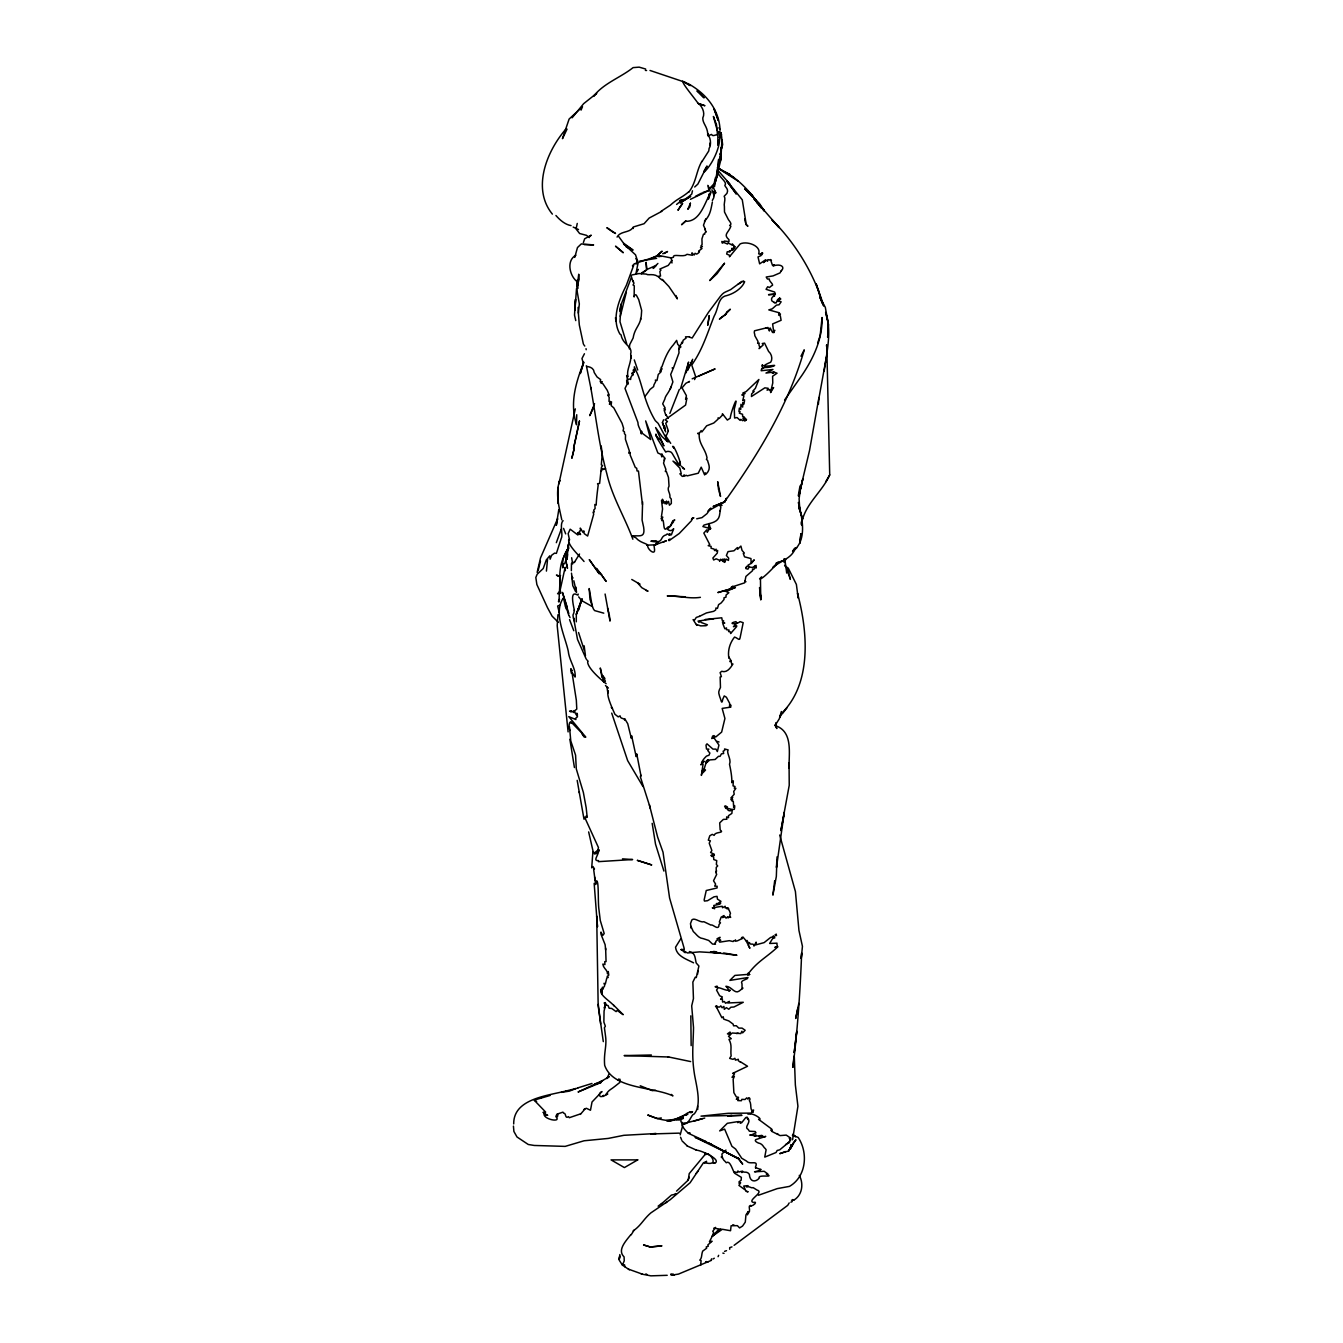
<?xml version="1.0" encoding="UTF-8"?>
<svg xmlns="http://www.w3.org/2000/svg" width="1343" height="1343" viewBox="0 0 1343 1343"><rect width="100%" height="100%" fill="white"/><g stroke="black" fill="none" stroke-linecap="round" stroke-linejoin="round"><path stroke-width="1.5" d="M606.969 687.196L607.875 692.971L608.161 690.738M576.298 621.809L576.315 614.389L581.569 599.364L578.867 609.739M671.987 262.993L671.231 257.94L661.344 255.993L659.111 256.631M708.5 188.692L708.5 186.375M760.457 579.404L760.776 599.683L759.517 587.546M571.48 573.159L572.252 578.984L572.957 577.708M731.213 587.227L744.643 582.828L745.919 576.432L752.533 570.691L752.617 569.13L753.927 569.415L755.102 565.991L755.975 568.173L756.109 565.386L752.332 567.535L749.226 566.947L748.051 565.118L751.19 563.389L750.938 558.537L744.542 556.858L743.3 553.467L744.358 553.115L742.041 550.378L740.9 546.047L737.609 549.253L737.425 547.575L733.949 550.781L728.007 551.62L726.395 555.515L728.678 558.151L728.443 560.434L726.261 559.124L724.599 562.398L724.733 558.957L723.608 561.81L723.592 559.309L722.601 561.408L722.702 559.158L721.644 560.4L720.738 559.208L719.932 560.484L716.188 558.822L713.653 559.981L712.881 558.033L717.263 553.148L717.666 550.429L716.272 551.05L716.104 549.186L714.56 550.563L714.123 549.102L711.051 548.229L711.119 546.383L708.214 545.678L709.792 544.603L703.833 533.087L706.72 529.881L707.224 532.365L710.128 527.715L709.054 523.552L708.382 528.084L702.893 526.557L703.967 525.096C710.145 523.048 717.75 522.796 719.412 515.863L720.838 507.05L719.932 505.589L722.03 505.354L720.268 504.179L721.426 502.87M793.965 1056.236L792.89 1067.366C797.641 1029.376 800.193 991.151 801.67 952.926L801.217 958.533L802.442 946.345L798.951 930.464L795.425 891.584L779.695 835.044M576.735 414.718L576.533 424.774C569.499 402.699 575.929 382.436 583.802 362.157L580.243 373.606L583.248 363.852M688.741 192.234L690.722 189.397C696.413 180.18 696.748 169.923 701.919 161.278M728.863 658.154C727.52 650.18 730.055 642.676 734.554 637.069C737.592 637.807 739.557 641.417 740.077 637.875L743.183 622.699L740.043 621.624L738.902 622.464C734.739 624.814 727.553 623.572 735.914 621.641L736.938 622.9L733.429 626.694L736.736 625.771L736.635 626.61L730.626 633.51L730.441 631.949L728.577 631.546L729.115 630.102L726.412 629.682L726.513 627.92L724.817 628.742L722.769 623.555L724.767 623.068L722.349 622.061L723.726 620.953L722.165 620.248L721.779 617.797L705.293 619.459M718.136 170.611L720.822 159.968L721.98 139.403L722.652 144.759L720.687 150.147M720.587 157.332L721.409 147.965M631.344 358.228L630.656 353.964C633.023 346.494 622.682 344.597 621.07 334.894L619.862 333.987C610.947 318.241 619.61 298.633 626.358 285.304L633.661 265.36L632.435 265.864L634.467 263.648L636.565 263.883L637.489 260.643L635.508 254.801L623.555 243.788L624.965 245.148L618.787 236.637M717.951 133.41C717.33 130.053 717.615 135.693 716.356 135.005C715.886 134.434 712.629 136.969 711.538 134.434L707.879 135.811L708.03 133.561M729.4 250.721L729.853 251.997L727.268 251.695L726.664 254.028L729.669 255.371L729.467 256.798L740.178 243.906C747.296 240.615 761.666 246.122 758.644 253.861L762.27 254.582C760.86 251.158 764.402 254.096 761.867 253.139L760.574 254.18L761.011 255.59L758.006 256.949L759.651 263.866L765.628 259.753L767.524 261.264L767.86 259.652L771.453 260.307M718.085 132.386L718.22 133.78L713.402 116.472L716.407 124.311L717.531 132.705M774.693 880.655L772.896 895.126L776.338 876.459L777.043 856.851M583.382 344.043L579.32 324.989L578.363 313.07L579.337 303.921L576.869 289.668L577.456 279.999L577.608 285.723L577.456 279.999L577.624 281.912M715.466 177.612L713.804 184.713M701.902 161.714L708.768 150.936L709.121 148.318C711.018 145.984 711.37 137.96 707.526 134.569M690.05 1132.972L688.976 1132.753C690.755 1136.312 679.424 1125.3 683.285 1124.242C690.017 1124.024 691.024 1114.304 694.096 1114.052C701.852 1105.692 696.715 1086.923 694.566 1074.904C691.527 1056.102 693.156 1046.113 693.525 1027.714L691.695 1005.89L693.441 998.588L692.87 982.052L695.238 977.268L696.278 977.553L698.914 966.003L696.178 962.981C694.835 957.139 695.456 953.144 689.345 951.515M790.456 1147.325L788.576 1150.968L779.746 1153.654L785.487 1151.539M558.923 602.084L560.132 578.38L559.981 587.714C559.41 575.022 559.141 561.021 567.753 550.647M557.546 593.757L560.367 590.819L560.753 593.371M704.454 221.175C710.044 215.518 710.699 210.633 712.378 202.038M633.023 281.795L631.193 275.986M575.509 299.338L574.905 310.334L576.533 288.51M605.76 1004.144L604.132 1003.036L605.29 1002.6L605.76 1004.144L604.065 1011.078L603.863 1022.073L605.357 1026.27L604.417 1027.697L605.542 1036.175C606.986 1046.315 603.561 1052.878 604.669 1065.352C613.147 1089.442 651.909 1086.319 672.944 1095.871L671.198 1094.394M776.741 862.172L776.455 867.494L784.295 812.23L780.887 830.629L789.231 785.319L789.063 763.277M575.492 299.455L574.519 315.101L575.761 320.591M633.241 228.511L633.258 227.017L644.086 223.71L649.173 218.053L661.881 211.304M630.975 355.845C630.925 364.188 626.14 370.383 628.037 376.745L626.661 375.536L628.272 383.98C624.831 381.093 628.474 377.584 630.639 379.481C630.32 375.872 633.611 375.637 631.982 373.119L633.292 374.949L632.587 372.464L633.846 372.212L633.275 369.913L634.45 371.927L634.366 366.79L636.196 371.172C642.038 382.386 643.851 401.91 655.3 420.661L658.171 423.398L668.159 441.981L665.708 438.087L667.286 441.394L662.082 436.66L655.619 427.561L663.895 445.91L660.84 440.353L655.854 435.887L655.904 434.142L657.516 438.943L665.742 452.121C666.716 450.778 671.315 451.181 672.222 453.464L676.066 460.045C686.894 477.118 674.052 443.324 672.591 446.581M647.376 545.09C646.856 543.311 640.191 542.992 635.692 537.653L631.714 535.991C639.537 535.135 645.362 538.493 643.633 527.161L642.088 520.043L642.609 501.896M717.917 133.276L717.985 132.118L718.102 133.326M721.057 132.94L721.493 139.118M557.949 614.708L557.194 625.687L568.106 731.901M818.374 404.361L818.945 397.528L809.51 450.627L798.884 495.298L802.845 478.897L798.9 496.339L800.378 488.499L799.102 498.958L799.79 509.652L798.447 502.433C802.073 517.995 807.731 540.322 792.588 551.486L795.375 547.826C792.32 558.537 780.216 560.786 772.98 567.418C789.348 550.009 762.136 581.469 759.601 578.783L761.632 576.835M680.179 1134.885L682.395 1126.743L681.724 1122.782C678.467 1119.861 685.316 1113.431 681.405 1119.424M697.605 974.246L697.89 970.754M563.221 563.724L562.851 567.871C561.777 560.736 564.194 553.601 568.492 547.91L565.722 553.115L568.358 548.129M578.128 594.026L578.01 595.117L575.106 593.975C570.506 593.237 573.31 605.34 574.401 610.394M637.975 263.429L635.961 273.636L638.345 269.406M558.319 622.296L552.074 616.135L547.457 607.607L536.864 584.524L535.823 577.507L537.166 574.267L543.21 568.542L546.299 559.93L549.757 555.851L550.143 559.192L551.62 555.297L554.558 553.131L556.388 553.383L561.256 538.392C563.321 535.387 559.326 523.988 563.086 520.681M546.416 571.094L547.541 559.376M571.463 563.691L571.363 570.691M717.682 168.882L718.656 159.364L717.917 173.616L715.131 182.195L717.531 175.043M675.814 1193.608L675.244 1193.675M586.018 348.676L586.186 349.717M790.842 1144.572L790.372 1149.104L793.36 1143.296L788.576 1150.968L795.946 1139.771L793.327 1142.725M775.364 294.117L768.599 294.671L775.364 294.117L774.642 292.035L766.064 289.316L767.676 286.747L769.455 287.52L771.47 285.874C775.23 285.085 768.397 281.157 769.338 279.008L767.407 279.042L766.198 277.027L773.048 275.903L780.031 272.898L781.425 270.447M607.875 692.971C607.17 697.504 612.895 709.591 614.876 714.207L618.216 716.877L620.063 715.853C620.399 719.495 623.857 717.481 624.797 720.15L624.747 718.74L627.735 723.743L631.328 738.314L631.613 735.729L636.162 756.596L636.75 753.876L641.031 776.12M731.985 1246.892L729.685 1247.647L729.719 1249.259M646.705 545.174L655.132 544.838L658.423 543.126L656.039 543.361L658.07 542.152L655.988 540.725L650.868 541.195C664.903 543.949 658.842 536.814 666.145 534.867C667.857 532.751 667.387 535.269 670.207 533.91L668.915 535.169L671.349 534.85L673.699 528.739C671.299 531.341 669.569 530.972 667.538 529.26L673.498 521.856L672.977 520.715L674.807 519.976L672.171 521.94L670.409 526.422L667.689 527.211C663.324 533.07 664.231 524.576 663.106 520.429L661.78 520.648L662.535 518.952L661.025 518.7L662.854 517.206L661.377 516.971L662.552 508.997L661.511 500.435L663.006 503.289L662.435 499.21C662.871 502.987 665.591 500.553 665.121 503.826L666.564 501.073L666.581 504.078L668.495 501.392L669.418 505.22L671.349 503.474L671.265 499.042L669.939 497.397C670.543 492.696 666.548 490.413 669.032 486.048L668.461 477.436L666.329 471.511L665.339 471.527L665.91 469.429L663.543 463.1L664.97 458.081M708.97 194.08L708.382 199.167L711.085 192.032M715.903 177.377L715.248 182.581L712.327 188.188M775.868 726.479L776.842 728.561L775.482 725.405L776.271 722.635L774.978 725.673L779.293 718.807L781.357 711.521M619.828 1254.547L619.224 1260.187L622.43 1265.14L629.38 1269.79M718.69 139.907L717.917 145.279L717.817 135.542M747.749 1119.525L747.061 1117.208M717.078 172.811L717.75 167.791L714.526 186.61M792.571 1139.771L797.927 1106.212L795.358 1084.959L794.301 1056.706M558.789 509.601L556.304 525.298L557.63 518.7L540.541 557.832L537.15 572.37M567.451 556.321L567.031 559.36L568.307 544.452M721.627 138.279L721.443 134.535L719.311 131.329M714.291 1258.223L713.032 1259.012M720.671 153.371L721.409 148.066M718.203 133.343L718.421 132.218C723.155 140.998 713.788 163.057 704.252 172.038M574.754 257.386L577.473 247.565L581.301 243.906L593.606 244.913L584.339 244.644M721.846 145.245L720.419 154.495L721.56 147.092M640.762 775.012L640.376 776.842L649.777 806.354L657.65 837.125L663.022 852.217L669.586 898.014L684.141 948.276M619.744 1255.839L619.207 1259.365L619.727 1256.511M702.775 769.74L701.348 775.398L703.094 764.049L700.693 764.738L704.269 761.296L701.55 762.723C703.094 759.416 704.622 758.006 706.485 756.109L708.986 755.236L709.876 753.07L707.761 750.552L708.819 749.125L706.485 749.058L706.015 745.08L707.022 743.837L712.932 749.109L715.987 749.109L717.33 751.56L718.941 745.08L712.713 735.964L711.74 738.532L713.788 737.827L713.972 735.595L715.685 737.038L721.644 732.086L724.918 718.488L722.165 708.399L730.81 707.123L730.743 704.991L729.551 707.308L729.685 703.379L726.395 697.252L724.246 695.926L722.803 699.149C721.644 705.612 721.292 700.173 719.73 696.748C718.74 692.736 717.85 692.652 720.469 687.465L720.15 676.99L721.409 676.671L720.117 672.642L721.695 671.299C727.302 673.246 730.945 667.135 732.925 663.996L731.767 664.416L730.928 660.42L730.038 661.696C731.18 658.641 729.904 659.933 728.98 657.012M720.033 136.382L719.344 137.49M824.182 371.172C826.734 351.816 832.123 331.52 825.609 312.399L828.396 324.284L827.657 337.227L828.396 324.284L825.307 307.346L819.666 296.904L823.712 306.019C814.026 273.703 795.727 243.486 771.889 219.664L779.108 227.605L755.404 200.376L760.205 205.697M826.465 356.701L818.861 398.602M798.279 495.819L799.992 485.948M629.33 348.844L629.699 344.647L633.124 338.016C634.702 327.91 640.225 325.61 641.266 316.041L641.669 310.434L638.714 299.623L636.263 295.04L634.752 294.688L634.131 296.954L634.282 285.757L633.057 285.035L633.963 283.222L633.073 280.805M694.583 379.599L695.59 376.46L691.763 365.078L694.516 360.797C703.514 346.796 708.533 330.025 714.157 316.159C718.841 307.9 717.766 297.072 726.848 295.561C735.074 293.261 742.444 287.52 744.66 281.694M567.82 612.458C565.05 601.681 569.096 611.653 565.42 606.767L563.472 597.836C552.88 612.425 565.118 636.229 568.29 651.321C569.231 660.79 576.097 668.747 575.089 677.057L570.842 670.694L571.765 670.409L571.161 672.893L572.219 673.783L576.332 700.207L576.785 709.138L575.022 710.447C574.77 713.888 571.211 712.21 573.73 710.732L577.507 716.709L575.492 718.438L575.912 719.563L568.777 716.625L585.783 737.122L583.399 735.595C586.824 740.211 579.823 731.633 582.358 733.58L571.044 721.98L571.463 723.373C569.13 718.589 568.207 728.745 570.053 730.491M717.867 168.748L719.68 158.558M720.419 154.495L721.04 151.054L717.951 168.865M789.18 1202.942L787.72 1205.359L734.101 1245.314M684.359 949.417L681.489 949.518L687.431 952.959L699.619 951.868L720.318 953.127L710.43 952.069L736.921 955.259L723.726 952.993M676.553 1191.123L688.254 1180.061L689.228 1173.614L705.125 1154.476L704.907 1153.1M569.449 539.164C565.588 543.462 579.84 556.136 584.037 561.492M711.471 1260.338L678.416 1274.121L671.92 1275.078L670.963 1273.919M797.943 1007.552L795.694 1018.498L798.816 1003.422M626.358 292.153L620.298 316.327M567.25 552.292L565.655 559.813L568.844 542.824M712.344 200.46L713.821 197.622L713.888 191.344M575.308 408.876L558.856 483.916L559.779 480.358C555.062 493.317 559.091 506.983 561.794 519.859M692.468 190.807L691.746 194.047L689.547 196.028L685.618 198.865L679.541 200.745L682.345 199.788L676.587 204.438M686.189 372.766L688.606 362.056L680.498 388.798M605.139 1004.749L604.384 1008.039L605.139 1004.749L608.094 1005.571L609.151 1008.224L611.669 1008.442L616.118 1011.615L617.142 1010.389L623.169 1014.687L613.667 1005.185M559.561 592.733L565.151 567.317L565.353 570.708M644.841 396.454C646.688 394.372 648.669 391.518 650.029 389.436L653.621 386.616C653.722 383.259 656.761 381.983 655.35 380.052L657.012 380.472L658.255 374.479L660.991 371.843L659.715 371.104L661.377 370.651L660.454 369.107L662.116 369.056L661.109 367.445L662.015 366.538C664.634 358.934 667.723 350.976 673.38 344.815L676.637 340.383L677.728 344.362C680.448 345.722 678.97 352.135 679.39 347.535L680.867 347.014L680.213 345.688C680.414 343.086 683.486 344.026 681.522 342.28L682.664 342.7L683.1 340.299L686.088 338.117L685.484 336.858L689.479 336.707M538.123 570.725L540.457 561.223M626.627 380.539L627.063 384.216L624.999 388.429L637.908 422.407C637.757 426.587 640.779 429.189 641.35 433.94L641.518 431.12L642.189 433.201L650.683 439.547L645.664 420.913L657.869 452.977L660.991 454.387L661.847 456.939L661.881 453.9C662.636 457.056 665.188 456.032 664.265 460.397M688.791 382.167L689.479 381.395L685.853 383.326L682.059 387.842L685.702 394.439C687.247 396.487 685.82 396 685.585 399.358L686.894 398.183L685.585 405.066L665.154 419.805L667.437 421.484L665.742 423.263L668.31 430.734C668.864 428.921 666.346 437.247 665.591 435.77M579.269 531.996L580.646 529.914L580.243 528.068L583.013 532.416L583.802 530.838L584.205 533.607L587.63 536.042L593.724 514.1L593.052 512.187L594.311 511.918L593.673 510.172L595.117 508.561L594.831 504.464L596.191 505.119C596.342 499.898 597.333 491.807 598.189 485.092L597.551 483.715L599.616 483.43L601.412 467.196L602.621 465.585L601.311 464.829L602.268 453.682L601.16 445.876M564.614 563.875L567.317 555.834M722.467 1157.582C723.927 1161.158 723.995 1159.865 726.278 1162.753C730.072 1159.664 732.573 1170.425 734.621 1173.245L741.353 1177.358L741.151 1180.212L739.019 1181.773L740.648 1182.847L738.969 1183.049L739.792 1184.173L738.902 1185.382L745.483 1190.167L743.737 1186.037L748.068 1185.651L746.439 1186.843C750.166 1186.07 750.989 1188.538 753.121 1187.615L757.099 1190.099C764.906 1192.131 746.087 1200.911 753.658 1202.489C756.697 1201.095 756.075 1204.654 750.435 1206.299M700.593 1265.391L701.096 1260.657L699.804 1260.154C702.171 1257.988 701.298 1254.631 702.658 1251.139L706.636 1248.235L706.217 1246.942L708.315 1246.186L707.828 1244.927L712.109 1241.234L709.44 1241.738L712.226 1236.299L722.333 1229.281L730.542 1230.725L731.112 1225.739L737.391 1225.655L739.59 1227.922L742.561 1226.058L745.281 1222.147L745.936 1214.979L747.228 1212.914L747.48 1214.827L747.933 1211.604L748.236 1213.384C751.476 1210.547 747.396 1206.031 750.435 1205.393L751.224 1205.712M584.776 346.058L583.886 344.798M710.413 193.039C704.471 203.246 700.072 221.998 685.434 221.31L681.572 224.751L685.853 220.84M817.652 343.036L820.12 335.7L822.084 317.519C822.638 338.738 813.472 358.279 801.838 375.452L784.581 400.08M633.174 1230.876C640.913 1225.706 643.448 1219.243 650.835 1212.914L670.107 1199.786L690.117 1182.73L703.43 1162.803L705.058 1162.115L704.588 1163.34L706.502 1161.242L706.452 1163.105C719.059 1165.439 710.313 1154.476 708.584 1154.426M583.366 242.563L584.675 238.785L591.189 235.159L589.493 236.788M670.241 389.151L672.893 381.916L670.677 374.479L672.91 369.207L672.205 367.864L673.33 368.267L679.004 352.856L678.786 349.046M663.509 280.62C660.403 279.764 656.341 275.197 660.555 276.087L659.849 271.605L660.924 270.111L659.849 269.07L668.243 265.41L671.987 260.357M679.306 389.453L669.888 413.375M560.837 530.367L561.29 529.142L556.321 542.673M674.505 1274.91L673.095 1275.044L673.078 1273.919L670.778 1274.843M720.822 1228.66L712.226 1236.299L713.653 1232.454L712.764 1231.279L715.584 1227.368M711.068 1260.288L711.605 1258.827M620.03 1079.235L619.744 1082.508L615.027 1086.252C610.175 1090.18 609.353 1089.307 605.827 1094.612L607.775 1094.041L602.973 1096.509L603.729 1095.317C599.649 1099.38 597.299 1093.219 602 1091.54L592.028 1101.999L590.484 1110.241L586.337 1108.277L583.97 1109.352M631.294 277.598L620.936 305.062L619.946 311.223L620.936 304.29L619.996 321.766L626.711 343.724M579.538 554.021L574.216 562.616M567.653 554.81L565.772 559.645L567.485 568.307L566.612 564.329M779.813 716.843L781.106 713.586M594.563 403.655L589.778 415.642L593.421 407.735M664.634 428.82L662.435 422.609L663.56 419.805M719.563 561.374L719.932 560.484M555.935 215.501C559.729 219.883 565 224.583 571.06 225.607M581.049 110.126L582.493 106.718L569.113 119.057L562.465 138.665L567.048 129.129M596.98 853.829L598.458 847.567L584.625 817.216L585.347 818.693L586.337 815.856L587.193 817.333L586.186 807.781L583.382 792.521L576.298 768.935L575.576 755.135L570.775 740.933L569.482 726.664M718.069 1256.679L718.656 1255.319M665.759 415.021L664.214 410.421L665.406 409.85L663.929 408.843L665.205 408.121L662.687 403.84L664.802 399.156C665.339 395.413 668.445 393.633 670.996 387.036M691.141 928.231L690.487 923.648L691.863 919.921C694.449 917.068 700.24 923.01 703.933 921.734L710.9 925.075C712.529 923.665 718.958 931.589 719.059 924.504L720.486 922.826L719.344 921.986L721.157 917.135L724.078 915.573L722.601 917.571L725.153 916.833L726.043 918.142L727.94 916.648L728.074 917.94L730.055 916.631C732.053 919.015 728.376 915.808 730.474 913.374L729.316 910.554C727.822 909.396 730.239 908.372 726.916 908.808L728.04 907.717L725.186 907.935L725.203 906.24L722.5 907.767L722.232 906.256L712.31 907.834L714.61 908.741L713.737 905.467L719.966 904.192L716.339 903.638L720.788 903.067L719.193 902.546L720.99 901.354L717.481 899.155L717.044 896.352L714.006 896.822L707.56 900.7L704.471 901.069L704.135 899.944L706.25 890.51L717.061 887.958L717.145 886.195L714.694 886.128L715.618 884.097L713.519 880.773L716.709 874.327L715.785 872.547L716.625 870.852M571.547 563.321L574.636 561.962M826.768 345.336L829.722 474.885C821.966 492.512 804.054 504.615 801.452 524.643L801.737 522.326L801.972 525.449L801.2 521.991M692.669 359.286L687.566 370.248L692.132 361.25M608.95 1074.148L606.902 1078.547L608.732 1077.036M687.817 1180.43L689.328 1177.257M705.83 218.842L703.463 225.255L705.411 229.552M714.594 1163.273C722.937 1159.781 698.629 1149.255 696.228 1150.28M679.759 465.433L672.961 461.085L679.843 468.086L681.254 473.592L679.877 473.81C681.287 474.834 682.58 478.595 684.158 474.834C684.376 478.377 685.383 473.743 687.23 475.875L698.259 473.223L701.214 467.179L704.655 474.935L705.209 472.837L706.133 474.045C711.706 468.489 708.265 464.09 707.543 460.33L706.435 459.474L707.039 457.879C705.26 448.31 698.293 443.727 699.233 433.42L697.638 433.47L699.233 433.42L701.214 430.583L701.835 432.01L706.636 425.815L713.771 423.011L718.119 419.1L718.102 417.807L719.26 418.412L722.249 415.256L722.433 413.745L727.352 420.074L730.239 418.16C730.743 411.948 739.741 389.151 734.268 409.078L734.604 418.009L737.072 417.539L740.161 420.409L740.748 419.369L742.662 420.695L744.945 417.841L742.931 418.395L744.123 416.834L742.612 416.397L742.545 414.299L739.305 413.157L740.144 411.68L738.935 411.512L739.372 408.087L740.715 409.497L740.967 404.31L742.645 407.08L742.847 402.631L743.686 404.394L744.391 401.725L744.559 399.811L742.696 400.617L743.938 395.816L741.806 394.943L745.096 393.533L742.813 393.063L746.12 391.585L758.896 379.481L755.354 388.362L752.802 391.132L754.162 391.451L751.66 393.868L751.459 396.521L764.839 387.842L768.213 388.295L767.071 390.175L769.27 389.487L770.328 391.098L771.083 390.108L772.779 382.923L772.594 376.241L777.043 373.22L774.844 372.397L772.292 373.32L774.122 371.944L765.98 373.069L772.93 369.493L761.162 370.735C761.951 366.186 763.344 368.167 770.294 367.092C786.326 362.106 750.989 370.584 770.681 362.207C772.712 359.387 771.956 354.149 768.582 351.396L764.57 343.137L762.253 343.523L763.227 344.916L759.097 348.643C761.078 346.259 758.023 346.528 759.181 343.069L757.637 343.355L758.006 341.424L754.85 335.733C754.716 332.745 753.826 333.4 754.548 330.798L768.028 327.474M800.965 356.197L804.256 349.851C788.358 405.586 757.939 454.824 724.414 501.98L713.099 506.529L724.918 501.745L726.278 498.438L724.918 501.745L707.862 511.028M719.73 511.23L720.201 510.323M558.772 593.724L560.367 590.819M779.947 717.061L781.508 714.241M825.609 481.952L829.722 474.885M780.971 713.972C812.095 684.04 807.865 632.1 797.541 593.421L798.178 598.055L796.382 584.44L788.291 568.173L784.597 565.638M702.423 771.033L704.32 769.035L705.495 770.059L702.926 772.762L705.948 763.26L709.792 759.92L715.148 759.483L718.455 756.327L720.083 756.344L721.443 753.826L723.676 753.524L723.138 751.241L724.683 750.418L724.548 748.941L728.158 749.931C725.975 752.567 731.717 759.366 729.518 764.285C730.978 771.184 732.002 777.093 731.834 782.667L733.312 780.871L733.06 785.907L735.007 786.478L734.285 788.223L735.88 788.324L733.698 791.463L734.218 794.233L730.945 797.943L732.741 797.423L730.844 799.673L732.791 799.908L732.036 801.083L733.328 801.553L733.53 805.414L734.638 805.599L733.547 806.236L734.655 806.438L733.547 807.21L734.688 807.177L734.319 809.309L732.254 809.544C729.501 812.716 726.714 809.795 725.841 805.834L724.599 806.22L725.841 808.436L727.436 806.774M704.068 171.014L707.039 166.028L697.84 184.142L694.7 186.996M601.144 471.393L602.889 468.489L603.662 469.462L605.542 468.539M580.31 1114.421L584.809 1109.234M755.555 1168.041L755.471 1167.084C758.913 1159.261 749.78 1165.371 746.557 1161.091L741.739 1158.254L735.611 1149.054L731.918 1146.284L724.632 1129.11L719.663 1130.907L727.335 1123.302L737.525 1121.674L737.844 1122.698L738.65 1121.539L740.983 1122.076L740.144 1123.067L741.655 1122.748L745.852 1117.46L747.598 1117.577M717.481 172.525C722.014 179.945 727.251 182.027 724.834 185.502C725.606 187.483 728.964 189.212 726.949 193.358L724.179 196.246C726.043 198.798 723.524 203.901 724.397 206.57L724.498 212.009L728.41 219.631C729.988 221.847 732.455 224.432 729.635 225.389L730.861 226.312C728.259 233.229 722.97 234.337 728.93 239.642L728.98 241.572L724.28 241.052L723.978 242.546L727.52 244.04L728.074 242.865L732.237 245.165L732.304 243.889L735.242 247.078L733.899 246.642L734.554 248.64L733.211 248.354L732.909 250.05L732.019 248.22L731.885 250.167L729.887 250.94M705.562 1152.882L704.924 1153.402M680.834 938.69L675.546 947.184C676.436 956.216 686.777 959.221 693.559 962.83M786.981 707.761L782.331 713.788M641.484 273.771L647.544 269.204L656.324 265.343L653.118 268.432L657.902 263.446M566.209 128.743C546.87 150.701 531.475 188.54 552.376 214.125M691.729 520.429L679.256 533.49L668.982 540.692M661.344 1203.966L671.433 1195.085L674.706 1194.38M578.262 1087.679L577.188 1088.082L591.978 1083.465M656.19 1133.526L623.891 1135.305L608.211 1138.428L584.087 1140.778L565.168 1146.385L534.212 1145.461L528.269 1144.488L516.988 1136.967L513.899 1131.477L513.429 1126.089M696.161 1173.429L697.873 1171.365M708.03 190.824L713.318 184.461M577.255 223.442L576.063 228.982L579.622 233.514L586.522 235.344L589.275 237.61M732.741 586.152L731.096 588.016L734.52 587.865L717.85 592.565L735.376 587.495L726.076 591.524L728.863 592.699L726.043 595.05L726.009 597.148L723.995 597.803L724.028 599.498L721.157 602.957L718.572 604.652L717.447 608.396L715.953 607.976L715.685 609.974L713.637 611.334L706.502 612.912L699.334 616.403M706.25 1261.513L705.579 1262.286L707.996 1262.017M690.42 199.335L707.946 190.874L711.824 186.492M572.101 117.815L583.634 103.68L596.728 93.255L593.421 96.394C603.695 83.165 620.332 77.743 633.09 67.62L639.167 67.15L645.647 69.03M617.075 237.073C619.996 231.298 628.709 232.658 632.049 228.612L633.292 227.79M712.226 1236.299L719.109 1228.979L713.754 1228.174M634.064 1230.205L631.227 1234.721M747.917 1118.551L748.655 1119.525C750.368 1123.168 743.787 1127.314 748.219 1129.48L749.377 1131.209L755.219 1131.545L755.975 1132.837L751.425 1134.936C745.902 1134.885 754.296 1135.809 756.109 1135.087L754.262 1136.279L761.985 1135.439L759.03 1136.917C762.22 1134.617 764.049 1137.823 765.762 1136.396L755.673 1139.636C753.759 1141.181 758.812 1143.464 759.953 1143.43C763.16 1144.723 763.445 1147.409 765.292 1148.584L766.114 1149.776L764.738 1157.112L776.053 1152.512L777.144 1150.464L779.695 1149.86L787.535 1143.363L790.742 1139.989L789.684 1140.073L790.691 1139.082L789.264 1138.31L790.792 1138.209L786.243 1135.104L780.132 1135.59L771.822 1131.41L770.882 1130L772.275 1130.605L771.654 1129.01L758.594 1119.357C763.63 1120.045 754.162 1113.548 750.536 1113.968M705.125 1154.476L708.483 1154.141M682.093 1122.412L682.865 1122.815M708.886 510.055L710.917 508.124L706.938 513.681L701.953 517.643L696.715 518.801M661.763 1203.446L658.12 1206.148M688.841 191.713C681.841 197.757 677.846 198.294 670.275 205.244L660.907 211.455M584.44 353.746L581.972 358.531L583.399 363.517M665.977 1202.757L666.917 1201.901M618.838 1078.933L618.032 1080.057M742.998 988.062L739.12 991.1C734.671 994.391 731.499 986.299 725.908 986.282C732.606 992.729 724.867 989.808 720.855 988.297L715.131 986.736L717.078 986.148L717.598 988.498L716.541 990.076L719.63 995.751L722.349 996.942L720.637 999.377L722.349 998.94L722.601 1002.063L724.448 1001.525L725.522 1003.238L729.467 1001.391L727.889 1002.986L743.283 1002.281L733.916 1006.998L730.844 1007.233L728.796 1009.248L726.362 1007.653L724.297 1009.348L723.894 1006.394L722.114 1007.77L720.838 1005.873C718.421 1009.281 717.28 1004.581 716.709 1007.586L721.896 1017.742L723.206 1016.718L723.709 1019.136L728.813 1020.932L733.16 1024.155L733.547 1025.8L736.333 1025.733L738.784 1028.1L742.058 1028.117L745.164 1030.266L742.629 1032.885L741.89 1031.239L740.782 1033.573L732.136 1033.002L728.51 1036.36L731.297 1038.693L728.98 1039.381C732.455 1045.626 730.206 1049.504 731.146 1055.951L729.652 1058.385L732.976 1059.325L734.89 1058.301L735.427 1060.131L738.314 1059.274L738.331 1060.701L740.681 1062.397M791.531 1200.206L793.696 1200.206C802.392 1195.186 803.836 1183.653 799.286 1175.343M726.513 1250.669L724.548 1251.357M560.333 578.447L559.225 575.996L556.438 575.039L557.949 576.13L560.535 575.559M559.242 600.707L558.403 601.395L559.561 599.297M689.379 337.143L692.165 338.016L708.466 312.315L720.469 296.215C724.062 291.784 724.817 292.539 730.71 289.568L741.873 281.392M725.942 1150.061L721.913 1154.04L722.366 1157.935L721.174 1156.995M631.798 274.979L639.016 273.552L646.235 274.09C648.266 275.802 653.151 273.015 658.305 276.708M683.335 1115.865L687.952 1112.692M699.535 616.319L696.262 617.444L694.7 619.895L693.089 619.643L696.816 625.385M630.908 1234.603C625.032 1241.839 617.276 1250.383 624.075 1256.88L624.243 1260.842L622.43 1265.14L624.545 1264.787L624.864 1266.802M686.172 1115.16L688.002 1113.985M737.928 284.397L743.518 280.905L744.156 282.03M641.45 273.049L645.916 270.296M785.554 1144.572L789.785 1141.986M664.231 253.508L667.538 251.527L662.72 253.743M699.115 375.906L715.097 368.905L692.165 378.81M666.43 540.759L655.166 544.771L656.005 544.704M793.461 549.791L796.668 547.944L793.646 549.589M761.8 368.805L764.436 367.31M663.14 542.253L666.178 540.675M575.895 255.237C565.907 260.559 569.684 276.49 577.557 281.98M695.573 196.296L701.6 193.107M790.876 1202.203L792.32 1201.498M513.697 1123.94C513.429 1099.044 545.997 1095.972 566.595 1090.852M651.338 258.343L657.281 255.556L662.099 251.191L656.24 256.496L635.592 263.329M683.369 1117.93L681.975 1118.568L683.134 1118.601M609.302 1076.582L597.115 1083.835L602.671 1080.578L578.061 1091.993L601.311 1082.408M781.206 270.933C785.521 266.938 780.803 263.362 773.081 265.931L774.391 264.873L772.426 265.192L770.529 259.518M758.426 1195.27L777.244 1188.622L789.466 1186.389C806.471 1176.586 808.318 1152.495 798.162 1137.437L793.377 1135.624M680.616 1116.738L686.256 1114.572M690.873 926.217L693.29 931.522C696.614 934.292 698.293 938.22 703.363 938.673L708.684 940.436L712.512 944.062L715.483 944.213C713.922 941.661 716.423 943.424 715.853 941.242L717.515 940.05L717.044 938.757L720.049 937.28L718.891 939.412L720.755 940.268L718.858 940.889L719.764 942.148L729.35 940.671L733.11 941.544C734.017 939.412 734.671 942.249 735.41 939.882L735.863 941.174L737.609 940.755L741.151 939.009L741.756 937.431L742.075 938.791L742.897 936.944L746.171 940.889L747.044 940.469L748.756 943.86L749.528 942.618C749.327 945.858 754.279 942.182 753.994 946.06L756.126 942.131L755.622 944.901L764.117 942.618L770.16 937.8C771.671 936.306 774.575 937.515 772.124 939.328L769.623 943.474L777.026 943.172C776.053 945.119 779.528 946.295 774.844 947.386L777.916 946.748C766.551 957.358 758.09 961.101 749.394 972.315C746.96 973.037 748.571 974.968 749.377 974.279L734.873 975.421L729.87 980.407L748.001 977.503L747.111 978.778C742.998 980.508 740.429 981.213 742.007 983.882L742.058 988.834M713.217 1163.256L714.694 1163.072M684.729 1123.252L683.671 1123.638L704.756 1118.064M580.646 1113.851L569.298 1117.712L568.458 1116.637C564.916 1119.609 566.175 1112.508 563.724 1113.213L562.918 1112.155L556.774 1114.254L557.781 1114.707L556.338 1115.21L557.731 1115.529L556.052 1116.117L557.597 1116.553L556.086 1116.906C561.29 1122.496 545.997 1119.961 544.167 1115.059L547.692 1115.294L543.781 1113.834L545.594 1113.28L542.975 1112.39L545.627 1112.054L534.145 1100.135L550.093 1095.468M776.053 563.153L785.773 559.762L781.19 561.273M568.727 539.601L568.643 541.078M715.248 193.593L716.071 192.435M540.541 1097.886L541.649 1097.55M703.111 192.318L707.946 190.874M694.163 1121.086L702.49 1118.635M686.911 1145.831L696.329 1150.095M566.142 1090.986L576.181 1088.468L569.314 1091.154L561.256 1092.363M734.151 1171.868L737.492 1172.473L737.878 1170.945L739.036 1172.019L741.37 1171.314L741.907 1172.573L742.444 1171.079C743.72 1173.547 746.725 1170.441 749.344 1174.269C749.763 1182.058 755.438 1182.495 759.181 1178.231C757.435 1173.715 775.75 1178.365 766.299 1174.067L767.793 1173.9L764.15 1171.297L754.531 1171.784L759.668 1170.66L759.785 1169.149L755.74 1167.722M724.968 590.97L725.858 590.735M736.585 1033.539L738.146 1033.136M656.643 258.326L639.688 261.13M636.951 260.492L637.522 261.532L637.371 260.106M713.67 618.787L698.041 621.087L698.981 622.413L700.173 621.003L701.08 622.43L707.392 624.797L706.032 625.72L700.71 625.888L696.413 624.428M787.535 1143.363L788.845 1143.078M597.131 1083.314L595.016 1083.767M692.149 1112.222L691.158 1112.424L692.367 1111.886M661.293 1117.93L657.264 1118.635L647.746 1115.009C658.691 1119.323 671.366 1123.738 682.546 1117.124L676.301 1119.609L679.34 1120.062M774.256 302.746L776.237 302.863L777.295 300.093L781.139 301.822L779.074 304.777L776.439 305.13L772.225 308.84L768.8 309.897L779.46 312.835L778.655 313.591L780.451 314.077L778.621 315.068L780.3 315.739L781.106 320.289L772.628 323.932L773.786 332.711L774.793 330.26L772.611 332.544L770.11 327.927L769.338 330.982L768.666 328.649L765.98 327.994M600.203 1082.878L597.769 1083.18M655.552 1090.264L652.345 1090.667L640.242 1085.765M749.864 1114.018L747.883 1114.102M671.231 257.94L673.431 257.268C672.591 253.76 680.364 256.664 685.35 255.355L687.012 254.314L692.434 255.271L691.947 252.853L694.146 255.036L695.086 253.307L696.614 254.112C698.075 253.458 700.861 251.359 698.595 251.141L702.003 248.505L700.509 247.582L702.372 246.457L700.928 245.954L702.087 244.51L701.936 238.92L703.447 234.236L704.655 234.236C703.816 232.322 708.13 232.238 705.327 230.761L704.722 228.73M691.225 1111.769L692.535 1111.685M645.362 70.407L646.587 70.507M731.717 1115.378L727.738 1116.033L741.974 1115.328L700.996 1116.134L728.191 1113.297L751.19 1113.095L753.658 1110.107L751.761 1110.426C750.015 1107.857 751.677 1103.828 749.327 1100.521C751.224 1099.38 748.571 1095.586 747.95 1099.162L746.708 1097.869L745.063 1099.497L741.856 1099.346L741.386 1100.723L737.71 1100.589L738.516 1099.128L736.333 1099.245L738.516 1097.315L736.367 1096.912L733.866 1092.648L733.144 1079.218L734.386 1076.331L732.053 1077.355L734.537 1073.796L732.64 1073.393L747.547 1066.258L740.396 1061.759M655.669 1133.593L650.65 1133.979L679.357 1133.123M598.374 861.652L632.62 859.537L622.481 858.849M691.998 1111.702L688.976 1112.273L691.108 1112.692M700.408 597.333C689.328 599.062 678.5 595.654 667.253 595.923L685.131 596.779M559.578 605.257L557.647 606.029L559.343 612.945M651.355 1054.994L624.126 1055.598L668.747 1056.991L667.706 1056.79L690.655 1061.574M657.65 256.429L659.295 256.429M642.088 1274.037L628.406 1269.135M682.882 949.954L680.901 949.585L681.824 949.837M603.779 613.163L594.58 610.578L593.337 608.832L589.997 599.381L589.174 588.553L592.263 606.549L581.888 600.724L578.648 596.863M713.553 951.432L716.759 951.885M692.938 517.71L693.861 517.861L692.165 518.197M535.387 1101.109L536.629 1101.327M641.316 1274.003L650.902 1275.85L667.202 1275.313M726.697 808.033L732.254 809.544L731.868 813.422L728.426 815.705L728.561 817.686L726.597 816.88L726.882 819.23L723.357 819.398L719.697 822.89L720.167 829.924C725.153 833.483 715.03 831.317 714.14 835.38L712.277 834.339L709.809 835.766L708.315 840.164L710.38 840.852L709.222 843.186L711.874 850.539L710.598 852.503L714.241 854.215L710.883 855.592L714.409 855.021L711.874 856.381L713.62 856.716L713.771 859.554L716.726 860.594L716.356 864.422L717.682 865.95L716.222 867.427L716.239 871.725M683.872 81.805L690.336 85.583L682.58 81.184M650.012 70.457L683.318 81.671C681.119 82.175 692.837 95.974 698.192 103.445L704.706 105.677L698.192 103.445M714.09 195.725L711.908 189.783M688.22 1133.223L705.998 1141.55M722.87 1253.086L724.028 1253.372M717.112 741.37L719.025 741.974M684.158 81.94L684.997 82.292M598.508 860.628C592.196 861.064 598.961 855.256 598.726 849.716C590.853 854.484 595.419 856.33 598.726 849.716L598.793 851.042M776.926 1133.576L777.866 1133.928M645.815 590.316L648.031 591.189L641.836 587.73L637.455 582.761L640.04 584.138M732.825 1224.715L734.268 1225.303M717.347 167.472L733.782 177.444M703.766 1141.013L711.135 1144.068M698.679 103.579C702.305 106.819 705.344 112.946 702.792 117.966C702.607 123.556 707.257 126.175 707.761 133.88M705.83 1141.819L695.103 1137.32L739.54 1159.043L709.07 1143.329L738.365 1158.824L742.679 1164.146L737.878 1157.582M668.193 418.311L665.927 414.668M792.387 1135.322L795.543 1136.682L792.907 1134.247M745.953 581.754L744.929 581.083M606.129 683.688C599.733 678.735 587.68 667.924 587.63 661.898M687.096 1145.747L682.059 1140.895M573.176 227.085L578.514 229.552M626.291 247.062L629.615 248.405M645.849 1273.903L646.89 1274.423M680.565 1137.252L681.606 1139.787M611.099 230.929L615.53 233.481L606.851 227.672L609.672 229.838M631.764 579.471L637.455 582.761M775.398 725.656C793.545 731.599 788.61 754.027 789.096 768.347L788.996 763.009M624.092 244.392L633.04 250.1L623.958 243.419M659.917 255.808L661.008 256.547M654.007 545.443L654.561 549.505C655.283 556.052 646.957 548.968 647.611 545.208L647.192 544.57M682.664 467.851L684.527 469.127L681.203 466.088M614.12 1005.941C610.041 1000.854 598.055 994.559 601.194 989.019L601.899 993.82L602.419 987.189L603.276 989.002C602.722 986.417 606.046 987.155 604.031 983.311L605.357 983.915L606.835 977.889L608.278 977.435L607.137 976.428L608.782 975.203L608.278 971.509L607.523 973.86C607.758 969.982 603.225 968.437 602.822 964.089L604.938 964.593L604.753 961.638L606.062 961.588L605.626 948.108M792.739 1199.534L793.696 1200.206M683.486 951.297L685.366 952.691L681.489 949.518M687.65 83.367C705.327 93.036 718.706 108.414 720.033 129.18M738.146 181.137L718.253 168.362L729.988 174.556L724.716 171.988C739.489 179.475 751.106 192.905 760.289 206.537M605.475 685.585L608.379 688.036M586.27 365.8C585.33 367.042 593.69 365.699 594.261 372.599L597.064 376.963L600.64 379.599L600.203 381.664L602.268 381.731L600.875 383.007L602.856 383.662L607.305 390.393L609.202 395.211L607.724 394.926L609.185 397.377L609.017 401.473L610.226 401.423L609.453 404.327L611.501 401.809L611.166 405.62L613.785 407.836L622.078 423.33L623.622 428.316L623.085 430.868C626.191 432.228 622.833 432.731 625.519 434.88L625.418 439.262L629.296 450.778L628.91 453.33L630.27 452.423L630.119 454.908L635.323 467.498L636.716 468.203L637.018 470.94L638.445 471.057L642.441 504.498M568.744 615.161L567.854 612.324M745.785 224.281L747.9 226.245L746.238 224.482L742.276 199.822L727.083 181.003M717.968 170.393L730.223 184.511M750.821 194.802L744.777 188.775L759.399 203.464L764.285 210.817L748.034 190.874L752.063 196.565M754.212 199.15L757.637 202.659M754.178 198.865L764.285 210.817L762.253 208.249M662.133 279.344L668.848 286.462L677.342 298.868L675.982 295.561M586.941 659.917L588.083 661.226M602.302 575.459L596.258 568.29L606.146 581.418L603.108 576.886M594.429 852.839L592.901 851.663L591.709 867.847L592.951 866.504L594.479 868.938L593.556 868.636L595.637 884.533L596.561 880.773C598.894 880.958 597.92 899.189 598.743 907.851L600.271 920.442L604.199 933.57L602.772 935.4L600.976 932.092L601.009 934.308L605.122 944.717L605.643 949.87M774.374 294.151C776.372 295.829 771.402 294.621 774.592 295.997C772.024 296.199 770.546 299.523 772.191 301.252L775.045 302.611M604.921 678.517L602.738 675.697L605.408 681.337M579.488 531.576L579.505 534.363L580.562 534.497L579.068 532.6L578.447 534.48L577.641 532.651L577.759 534.934L570.187 529.209L568.156 533.607L569.533 540.02M612.442 708.382L611.266 707.408M713.989 191.764L715.114 193.157M665.356 435.317L670.711 443.341M672.944 446.581L674.236 448.277L673.347 446.648M569.13 615.833L570.036 617.545M642.978 786.545L627.651 760.625L611.72 713.116M713.183 187.046L715.114 191.428M784.883 565.101L788.19 570.389L790.372 579.387L787.468 571.178M761.28 208.064L751.476 194.382L757.486 203.431M715.349 192.653L714.644 190.689M632.872 539.231C624.797 517.206 612.139 496.96 606.851 473.777C599.045 445.372 595.872 416.129 590.702 387.22L591.004 388.798L586.589 366.824M748.404 945.506L749.881 948.292L746.171 940.889M718.958 127.703L720.201 130.204M635.827 258.527L636.683 259.82M575.492 591.356L572.773 585.649L571.749 576.281M586.219 659.077L577.507 639.386L573.545 617.814M578.564 632.519L584.323 650.365M679.776 461.891L680.196 462.915M563.556 528.387L565.688 533.876M720.57 132.269L721.443 134.535M569.55 619.61L573.797 630.74M707.811 185.368L710.397 192.25M663.828 426.839L665.675 431.875M662.435 422.609L665.087 430.012M573.763 619.459L574.233 620.751C571.631 612.089 573.965 616.353 574.216 610.125M634.282 359.924L637.724 370.013M603.729 682.143L600.271 667.991L601.983 677.292M567.283 607.338L562.415 592.397L568.828 613.533M664.466 425.865L665.406 428.954M719.076 491.504L720.536 496.423L717.682 481.717L718.589 489.859M573.629 618.485L574.233 620.751M663.912 871.07L655.518 844.159L652.178 823.326M588.654 831.905L593.22 851.966M607.573 608.127L608.883 613.247M584.004 819.213L579.186 791.85M784.816 559.024L786.696 573.075M649.441 804.793L650.163 808.268M744.71 218.993L745.432 222.518M605.089 594.026L610.024 621.087L609.319 614.96M577.188 780.384L579.37 792.857M569.868 739.288L574.435 767.541M571.648 557.748L572.638 563.976M603.309 1041.614L598.172 1005.907L596.695 916.044L597.484 926.72L594.16 883.358M615.463 317.72L615.967 321.229M584.155 645.815L585.464 655.72M709.843 143.164L710.145 145.514M598.273 1004.396L600.64 1023.853M646.738 269.003L646.084 262.305L646.604 269.54M575.996 587.16L576.483 592.414L573.83 580.747M826.566 345.017L827.305 353.461L826.6 345.352M577.926 288.392L577.708 285.018M594.647 877.013L594.915 880.37M720.553 156.308L720.822 159.968L720.687 152.984M640.577 318.476L640.645 319.584M568.442 545.275L568.643 548.8M578.094 307.396L578.363 313.07M784.278 558.906L784.396 562.583L784.362 558.654M697.638 1105.96L697.739 1109.436M557.849 487.475L558.033 503.457M690.822 1015.845L691.158 1045.626M578.715 274.408L577.121 286.193L579.169 279.26L578.715 274.408M730.239 1033.271L730.239 1034.563L727.453 1033.858L730.055 1032.012L730.239 1033.271M765.476 260.811L763.596 262.506L765.476 260.811M774.609 936.709L774.642 938.069L772.813 937.532L773.316 935.836L774.609 936.709M760.793 1169.417L759.802 1169.938L760.793 1169.417M754.044 560.048L751.19 563.389L754.044 560.048M800.932 533.775L799.824 543.076L800.932 533.775M796.752 1031.357L794.2 1052.459L796.752 1031.357M709.255 315.672L707.795 325.023L709.255 315.672M579.471 421.081L573.579 448.344L579.471 421.081M576.667 713.989L577.524 715.114L576.835 713.133L576.667 713.989M690.403 203.229L689.815 206.94L687.801 209.307L690.403 203.229M574.183 448.512L571.917 458.03L574.183 448.512M762.32 365.011L761.985 366.37L763.328 365.665L762.32 365.011M771.856 388.731L770.58 392.592L773.618 387.556L771.856 388.731M571.53 711.035L571.178 712.025L569.566 711.135L571.53 711.035M746.221 567.25L745.751 568.542L747.933 569.163L749.226 566.947L746.809 566.31L746.221 567.25M578.464 608.564L576.315 614.389L582.241 598.844L578.464 608.564M747.581 974.699L749.629 974.481L747.581 974.699M779.662 298.112L778.151 299.12L778.42 301.453L778.822 299.12L780.77 299.002L779.662 298.112M707.962 759.651L705.948 763.26L705.931 761.515L707.962 759.651M680.112 206.856L677.946 210.247L682.613 203.381L680.112 206.856M692.787 518.314L691.527 519.372L692.787 518.314M724.465 263.329L717.061 273.687L709.742 280.569L724.465 263.329M566.343 608.144L566.645 609.47L566.343 608.144M745.818 420.292C744.492 422.407 742.696 418.496 745.617 418.882L744.156 420.51L746.523 419.385L745.818 420.292M730.055 990.295C729.115 992.494 727.318 990.093 730.055 990.295M727.335 311.61L724.683 315.169L730.34 309.209L727.335 311.61M570.943 668.965L571.765 670.409L570.943 668.965M746.171 1191.258L747.883 1191.778L746.171 1191.258M752.936 1112.122L751.644 1112.323L752.936 1112.122M709.792 529.125L708.181 529.377L710.867 528.42L709.792 529.125M690.554 196.414L680.229 202.793L690.554 196.414M723.323 242.428L722.299 243.184L721.913 241.421L723.323 242.428M721.695 317.2L719.412 319.114L726.143 314.061L721.695 317.2M668.982 539.5C667.018 540.944 672.574 538.459 668.982 539.5M637.724 1159.882L624.394 1167.571L611.048 1159.882L637.724 1159.882M680.935 1116.889L676.436 1119.021L666.514 1120.616L669.922 1121.271L680.935 1116.889M776.237 934.325L775.079 934.812L776.506 935.551L776.237 934.325M716.591 1005.873L715.5 1006.293L716.709 1007.586L716.591 1005.873M778.923 1135.322L778.923 1135.322M661.696 1245.884L650.281 1246.976L643.616 1244.961L650.281 1246.976L661.696 1245.884M651.573 864.892L637.438 860.393L651.573 864.892M698.578 92.063L696.967 90.871L704.085 97.854L698.578 92.063M620.181 250.067L615.514 246.172L623.303 252.736L620.181 250.067M731.28 186.878L727.016 181.423L736.3 194.013L731.28 186.878M599.196 573.662L589.376 559.746L599.196 573.662M717.313 117.664L714.123 109.152L718.27 120.45L717.313 117.664M818.391 290.122L816.124 283.793L822.185 303.031L818.391 290.122M802.543 518.751L798.884 507.436L802.543 518.751M760.726 596.997L759.802 589.527L760.776 599.683L760.726 596.997"/></g></svg>
